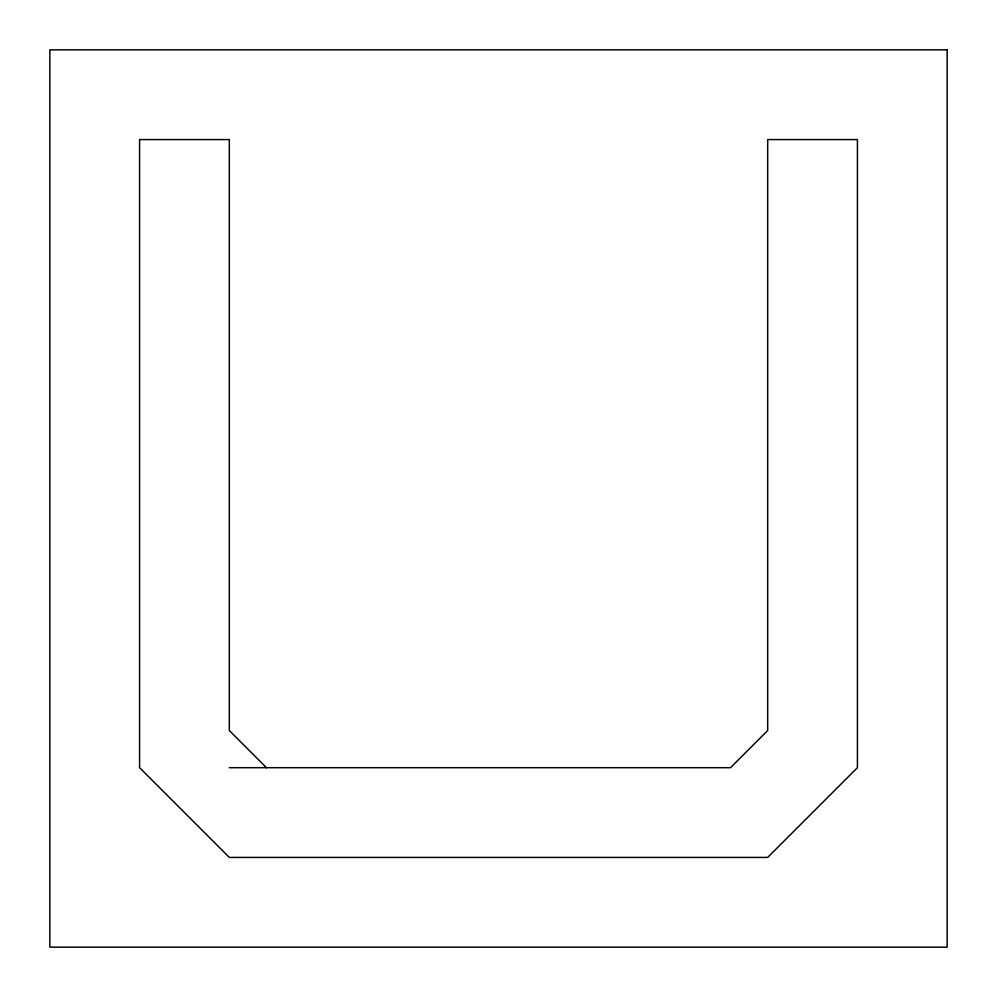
<?xml version="1.0" encoding="UTF-8"?>
<svg xmlns="http://www.w3.org/2000/svg" width="997" height="997" viewBox="0 0 997 997"><rect width="100%" height="100%" fill="white"/><g stroke="black" fill="none" stroke-linecap="round" stroke-linejoin="round"><path stroke-width="1.5" d="M229.31 767.69L730.527 767.69L767.69 730.527L767.69 139.58L857.42 139.58L857.42 767.69L767.69 857.42L229.31 857.42L139.58 767.69L139.58 139.58L229.31 139.58L229.31 730.527L266.473 767.69M947.15 49.85L49.85 49.85L49.85 947.15L947.15 947.15L947.15 49.85"/></g></svg>
